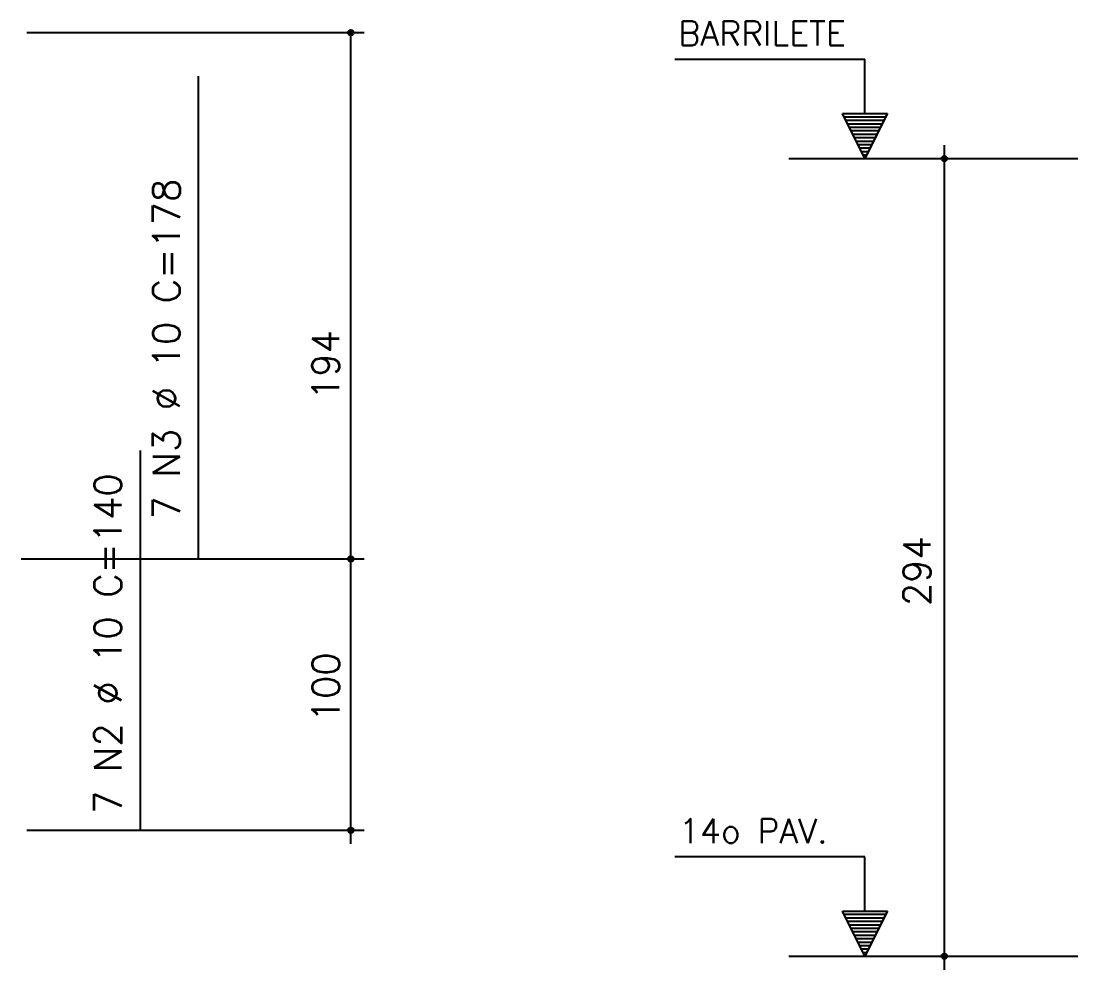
# Model space of a CAD drawing. Extents: x -1 to 122, y -1 to 61.
# Drawn here: x 46.72 to 54.52, y 27.19 to 34.19 of the extents above; entities that cross this region are included whole.
import ezdxf

# ---------------------------------------------------------------- set-up
doc = ezdxf.new("R2010")
doc.units = 0
doc.header["$MEASUREMENT"] = 0
for name, color, linetype in [('PENA_01', 1, 'CONTINUOUS'), ('PENA_02', 2, 'CONTINUOUS'), ('PENA_03', 3, 'CONTINUOUS'), ('PENA_05', 5, 'CONTINUOUS')]:
    doc.layers.add(name, color=color, linetype=linetype)
doc.styles.get("Standard").update_dxf_attribs({"font": 'ROMANS.SHX'})

msp = doc.modelspace()

# ---------------------------------------------------------------- linework, layer by layer
at = {"layer": 'PENA_01', "linetype": 'Continuous'}
for p, q in [((52.3858, 33.1726), (54.5167, 33.1726)), ((52.3858, 27.2926), (54.5167, 27.2926))]:
    msp.add_line(p, q, dxfattribs=at)
at = {"layer": 'PENA_02', "linetype": 'Continuous'}
for centre, radius in [((49.1536, 34.1016), 0.02), ((49.1536, 34.1016), 0.01), ((53.5319, 33.1726), 0.02), ((53.5319, 33.1726), 0.01), ((49.1536, 30.2216), 0.02), ((49.1536, 30.2216), 0.01), ((49.1536, 28.2216), 0.02), ((49.1536, 28.2216), 0.01), ((53.5319, 27.2926), 0.02), ((53.5319, 27.2926), 0.01)]:
    msp.add_circle(centre, radius, dxfattribs=at)
at = {"layer": 'PENA_03', "linetype": 'Continuous'}
for p, q in [((46.7643, 34.1016), (49.2536, 34.1016)), ((49.1536, 28.121), (49.1536, 34.1016)), ((52.9462, 33.5045), (52.9462, 33.9059)), ((52.9448, 33.9045), (51.5448, 33.9045)), ((52.9448, 33.5045), (52.9448, 33.9045)), ((52.9455, 33.1726), (52.7796, 33.5045)), ((52.7796, 33.5045), (52.9448, 33.5045)), ((52.9455, 33.1758), (52.7818, 33.5031)), ((53.1092, 33.5031), (52.7818, 33.5031)), ((53.0987, 33.479), (52.7923, 33.479)), ((53.0859, 33.4535), (52.8051, 33.4535)), ((53.1114, 33.5045), (52.9455, 33.1726)), ((53.1092, 33.5031), (52.9455, 33.1758)), ((52.9462, 33.5045), (53.1114, 33.5045)), ((53.0731, 33.4279), (52.8179, 33.4279)), ((53.0604, 33.4024), (52.8306, 33.4024)), ((53.0476, 33.3769), (52.8434, 33.3769)), ((53.0348, 33.3513), (52.8561, 33.3513)), ((53.0221, 33.3258), (52.8689, 33.3258)), ((53.0093, 33.3003), (52.8817, 33.3003)), ((52.9966, 33.2748), (52.8944, 33.2748)), ((52.9838, 33.2492), (52.9072, 33.2492)), ((52.971, 33.2237), (52.92, 33.2237)), ((53.5319, 27.1921), (53.5319, 33.2726)), ((52.9583, 33.1982), (52.9327, 33.1982)), ((46.7224, 30.2216), (49.2536, 30.2216)), ((46.7643, 28.2216), (49.2536, 28.2216)), ((52.9448, 28.0245), (51.5448, 28.0245)), ((52.9448, 27.6245), (52.9448, 28.0245)), ((52.9462, 27.6245), (52.9462, 28.0259)), ((52.9455, 27.2926), (52.7796, 27.6245)), ((52.7796, 27.6245), (52.9448, 27.6245)), ((52.9455, 27.2958), (52.7818, 27.6231)), ((53.1092, 27.6231), (52.7818, 27.6231)), ((53.0987, 27.599), (52.7923, 27.599)), ((53.1114, 27.6245), (52.9455, 27.2926)), ((53.1092, 27.6231), (52.9455, 27.2958)), ((52.9462, 27.6245), (53.1114, 27.6245)), ((53.0859, 27.5735), (52.8051, 27.5735)), ((53.0731, 27.5479), (52.8179, 27.5479)), ((53.0604, 27.5224), (52.8306, 27.5224)), ((53.0476, 27.4969), (52.8434, 27.4969)), ((53.0348, 27.4713), (52.8561, 27.4713)), ((53.0221, 27.4458), (52.8689, 27.4458)), ((53.0093, 27.4203), (52.8817, 27.4203)), ((52.9966, 27.3948), (52.8944, 27.3948)), ((52.9838, 27.3692), (52.9072, 27.3692)), ((52.971, 27.3437), (52.92, 27.3437)), ((52.9583, 27.3182), (52.9327, 27.3182))]:
    msp.add_line(p, q, dxfattribs=at)
at = {"layer": 'PENA_05', "linetype": 'Continuous'}
for p, q in [((48.0299, 30.2186), (48.0299, 33.7816)), ((47.604, 28.2216), (47.604, 31.0216))]:
    msp.add_line(p, q, dxfattribs=at)

# ---------------------------------------------------------------- texts
at = {"layer": 'PENA_03', "linetype": 'Continuous'}
for s, p in [('BARRILETE', (51.5705, 34.0064)), ('14o PAV.', (51.5751, 28.1264))]:
    msp.add_text(s, height=0.18, dxfattribs=at).set_placement(p)
for s, p in [('7 N3 %%c 10 C=178', (47.8937, 30.5128)), ('194', (49.0683, 31.3934)), ('7 N2 %%c 10 C=140', (47.4623, 28.341)), ('294', (53.4296, 29.874)), ('100', (49.0699, 29.0178))]:
    msp.add_text(s, height=0.2, rotation=90, dxfattribs=at).set_placement(p)

doc.saveas('drawing.dxf')
